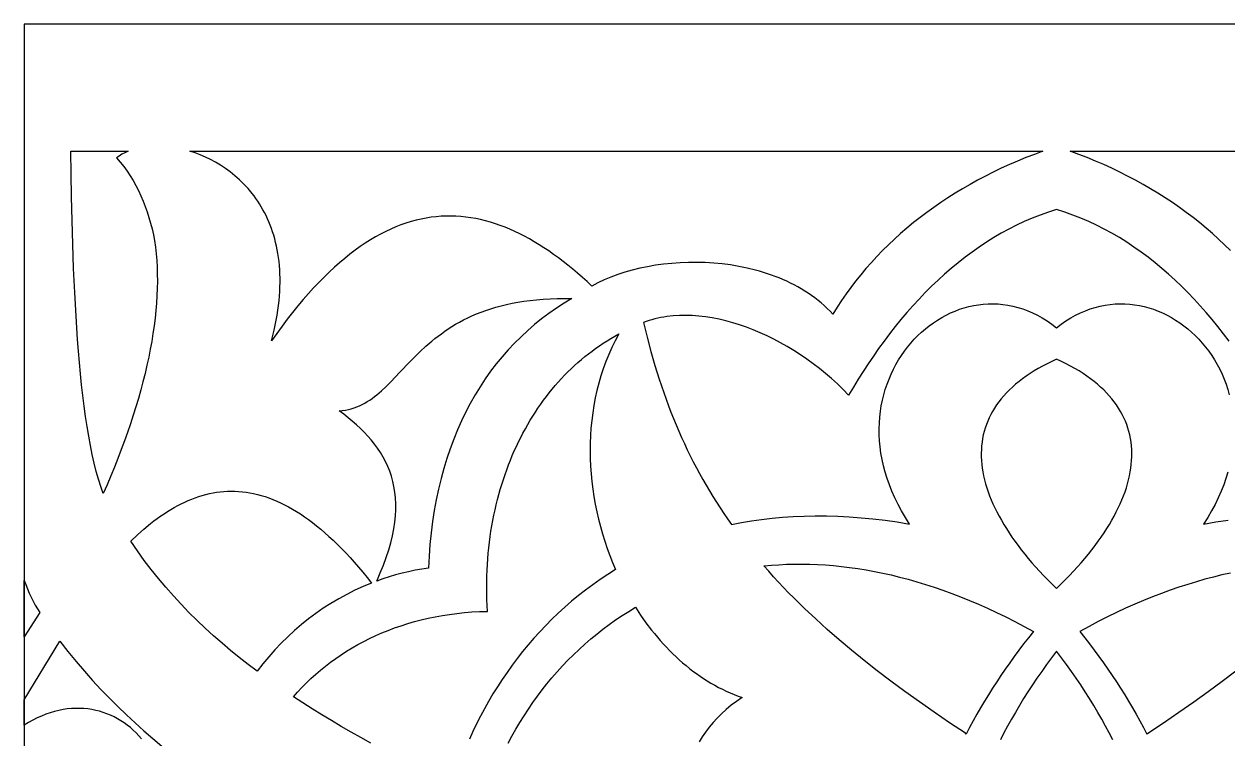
# Model space of a CAD drawing. Extents: x -53 to 63, y 97 to 137.
# Drawn here: x -53.04 to -23.91, y 119.49 to 136.79 of the extents above; entities that cross this region are included whole.
import ezdxf

# ---------------------------------------------------------------- set-up
doc = ezdxf.new("R2010")
doc.units = 0
doc.header["$MEASUREMENT"] = 0
doc.layers.get('0').update_dxf_attribs({"linetype": 'CONTINUOUS'})
doc.layers.add('LAYER_1', color=18, linetype='CONTINUOUS')

msp = doc.modelspace()

# ---------------------------------------------------------------- linework, layer by layer
msp.add_line((-53.042, 136.793), (-53.042, 96.793))
at = {"layer": 'LAYER_1'}
for points in [[(63.41, 136.793), (-31.258, 136.793), (-53.042, 136.793)], [(-23.853, 131.312), (-23.994, 131.452), (-24.14, 131.59), (-24.289, 131.725), (-24.442, 131.856), (-24.599, 131.986), (-24.758, 132.112), (-24.922, 132.235), (-25.088, 132.356), (-25.258, 132.473), (-25.431, 132.588), (-25.607, 132.699), (-25.786, 132.808), (-25.968, 132.913), (-26.153, 133.015), (-26.341, 133.114), (-26.531, 133.21), (-26.725, 133.302), (-26.921, 133.392), (-27.12, 133.477), (-27.321, 133.56), (-27.525, 133.639), (-27.731, 133.715), (-7.091, 133.715)], [(-23.887, 129.119), (-24.021, 129.296), (-24.158, 129.47), (-24.298, 129.641), (-24.44, 129.809), (-24.585, 129.974), (-24.733, 130.134), (-24.884, 130.292), (-25.038, 130.445), (-25.194, 130.594), (-25.353, 130.739), (-25.515, 130.88), (-25.679, 131.016), (-25.846, 131.147), (-26.016, 131.274), (-26.189, 131.395), (-26.364, 131.512), (-26.542, 131.623), (-26.723, 131.729), (-26.906, 131.829), (-27.092, 131.923), (-27.281, 132.012), (-27.472, 132.094), (-27.666, 132.17), (-27.862, 132.24), (-28.061, 132.303), (-28.26, 132.24), (-28.457, 132.17), (-28.651, 132.094), (-28.842, 132.012), (-29.03, 131.923), (-29.216, 131.829), (-29.4, 131.729), (-29.58, 131.623), (-29.758, 131.512), (-29.934, 131.395), (-30.106, 131.274), (-30.276, 131.147), (-30.443, 131.016), (-30.608, 130.88), (-30.77, 130.739), (-30.929, 130.594), (-31.085, 130.445), (-31.238, 130.292), (-31.389, 130.134), (-31.537, 129.974), (-31.682, 129.809), (-31.825, 129.641), (-31.964, 129.47), (-32.101, 129.296), (-32.235, 129.119), (-32.366, 128.939), (-32.494, 128.757), (-32.62, 128.572), (-32.742, 128.385), (-32.862, 128.195), (-32.978, 128.004), (-33.092, 127.811), (-33.226, 127.948), (-33.364, 128.081), (-33.506, 128.21), (-33.65, 128.335), (-33.799, 128.455), (-33.95, 128.571), (-34.103, 128.682), (-34.26, 128.789), (-34.418, 128.89), (-34.578, 128.987), (-34.74, 129.078), (-34.903, 129.164), (-35.067, 129.245), (-35.232, 129.32), (-35.398, 129.39), (-35.564, 129.453), (-35.73, 129.511), (-35.896, 129.562), (-36.062, 129.607), (-36.227, 129.646), (-36.39, 129.679), (-36.553, 129.705), (-36.714, 129.724), (-36.874, 129.736), (-37.031, 129.741), (-37.186, 129.739), (-37.339, 129.729), (-37.489, 129.713), (-37.563, 129.701), (-37.636, 129.688), (-37.708, 129.673), (-37.78, 129.656), (-37.85, 129.637), (-37.92, 129.616), (-37.988, 129.594), (-38.056, 129.569), (-37.969, 129.214), (-37.877, 128.868), (-37.779, 128.528), (-37.675, 128.196), (-37.566, 127.872), (-37.509, 127.712), (-37.45, 127.553), (-37.39, 127.397), (-37.328, 127.242), (-37.265, 127.088), (-37.2, 126.936), (-37.133, 126.785), (-37.065, 126.636), (-36.995, 126.489), (-36.923, 126.342), (-36.85, 126.197), (-36.775, 126.053), (-36.699, 125.911), (-36.62, 125.77), (-36.54, 125.63), (-36.458, 125.491), (-36.374, 125.353), (-36.289, 125.216), (-36.202, 125.081), (-36.112, 124.946), (-36.021, 124.813), (-35.928, 124.68), (-35.926, 124.68), (-35.687, 124.726), (-35.445, 124.766), (-35.198, 124.801), (-34.946, 124.831), (-34.691, 124.854), (-34.432, 124.871), (-34.169, 124.883), (-33.902, 124.888), (-33.63, 124.886), (-33.355, 124.879), (-33.075, 124.864), (-32.792, 124.843), (-32.504, 124.816), (-32.212, 124.781), (-31.917, 124.74), (-31.617, 124.691), (-31.718, 124.85), (-31.811, 125.009), (-31.896, 125.167), (-31.974, 125.325), (-32.043, 125.482), (-32.106, 125.639), (-32.161, 125.795), (-32.208, 125.949), (-32.249, 126.103), (-32.283, 126.255), (-32.31, 126.407), (-32.33, 126.556), (-32.344, 126.705), (-32.352, 126.851), (-32.353, 126.996), (-32.349, 127.139), (-32.338, 127.28), (-32.322, 127.419), (-32.301, 127.555), (-32.274, 127.689), (-32.242, 127.821), (-32.205, 127.95), (-32.162, 128.076), (-32.115, 128.2), (-32.064, 128.32), (-32.008, 128.438), (-31.947, 128.552), (-31.883, 128.663), (-31.814, 128.77), (-31.742, 128.874), (-31.666, 128.974), (-31.586, 129.07), (-31.503, 129.163), (-31.417, 129.251), (-31.327, 129.336), (-31.235, 129.416), (-31.14, 129.491), (-31.042, 129.562), (-30.941, 129.629), (-30.838, 129.691), (-30.734, 129.747), (-30.627, 129.799), (-30.518, 129.846), (-30.407, 129.888), (-30.295, 129.924), (-30.181, 129.955), (-30.066, 129.98), (-29.95, 129.999), (-29.833, 130.013), (-29.715, 130.02), (-29.596, 130.022), (-29.477, 130.018), (-29.358, 130.007), (-29.238, 129.989), (-29.118, 129.966), (-28.998, 129.935), (-28.879, 129.898), (-28.76, 129.854), (-28.641, 129.803), (-28.523, 129.745), (-28.406, 129.679), (-28.29, 129.606), (-28.175, 129.526), (-28.061, 129.438), (-27.948, 129.526), (-27.833, 129.606), (-27.716, 129.679), (-27.599, 129.745), (-27.481, 129.803), (-27.363, 129.854), (-27.244, 129.898), (-27.124, 129.935), (-27.004, 129.966), (-26.885, 129.989), (-26.765, 130.007), (-26.645, 130.018), (-26.526, 130.022), (-26.407, 130.02), (-26.29, 130.013), (-26.172, 129.999), (-26.056, 129.98), (-25.941, 129.955), (-25.828, 129.924), (-25.715, 129.888), (-25.605, 129.846), (-25.496, 129.799), (-25.389, 129.747), (-25.284, 129.691), (-25.181, 129.629), (-25.081, 129.562), (-24.983, 129.491), (-24.888, 129.416), (-24.795, 129.336), (-24.706, 129.251), (-24.619, 129.163), (-24.536, 129.07), (-24.456, 128.974), (-24.38, 128.874), (-24.308, 128.77), (-24.239, 128.663), (-24.175, 128.552), (-24.114, 128.438), (-24.058, 128.32), (-24.007, 128.2), (-23.96, 128.076), (-23.918, 127.95), (-23.881, 127.821)], [(-44.653, 119.385), (-44.893, 119.519), (-45.131, 119.655), (-45.368, 119.793), (-45.603, 119.932), (-45.836, 120.073), (-46.068, 120.216), (-46.297, 120.362), (-46.524, 120.51), (-46.423, 120.623), (-46.318, 120.734), (-46.211, 120.843), (-46.1, 120.949), (-45.986, 121.052), (-45.869, 121.152), (-45.749, 121.25), (-45.626, 121.344), (-45.5, 121.436), (-45.371, 121.524), (-45.239, 121.61), (-45.104, 121.692), (-44.966, 121.771), (-44.825, 121.847), (-44.681, 121.92), (-44.535, 121.989), (-44.385, 122.054), (-44.233, 122.116), (-44.079, 122.175), (-43.921, 122.229), (-43.761, 122.28), (-43.598, 122.327), (-43.433, 122.371), (-43.265, 122.41), (-43.095, 122.446), (-42.922, 122.477), (-42.746, 122.504), (-42.568, 122.527), (-42.388, 122.546), (-42.205, 122.561), (-42.02, 122.571), (-41.833, 122.577), (-41.84, 122.722), (-41.845, 122.866), (-41.848, 123.009), (-41.849, 123.151), (-41.848, 123.292), (-41.845, 123.432), (-41.839, 123.572), (-41.832, 123.71), (-41.822, 123.847), (-41.811, 123.983), (-41.797, 124.118), (-41.782, 124.252), (-41.764, 124.385), (-41.745, 124.517), (-41.723, 124.648), (-41.7, 124.778), (-41.675, 124.906), (-41.648, 125.033), (-41.619, 125.159), (-41.588, 125.284), (-41.555, 125.408), (-41.521, 125.53), (-41.484, 125.651), (-41.446, 125.771), (-41.406, 125.889), (-41.365, 126.006), (-41.321, 126.122), (-41.276, 126.236), (-41.23, 126.349), (-41.181, 126.461), (-41.131, 126.571), (-41.079, 126.68), (-41.026, 126.787), (-40.971, 126.893), (-40.914, 126.998), (-40.856, 127.1), (-40.796, 127.202), (-40.735, 127.301), (-40.672, 127.4), (-40.608, 127.496), (-40.542, 127.591), (-40.475, 127.685), (-40.406, 127.776), (-40.336, 127.866), (-40.264, 127.955), (-40.191, 128.042), (-40.116, 128.127), (-40.04, 128.21), (-39.963, 128.291), (-39.885, 128.371), (-39.805, 128.449), (-39.723, 128.525), (-39.641, 128.6), (-39.557, 128.672), (-39.472, 128.743), (-39.386, 128.812), (-39.298, 128.879), (-39.209, 128.944), (-39.12, 129.007), (-39.028, 129.068), (-38.936, 129.127), (-38.843, 129.184), (-38.748, 129.239), (-38.653, 129.292), (-38.74, 129.129), (-38.821, 128.963), (-38.896, 128.794), (-38.965, 128.623), (-39.028, 128.451), (-39.085, 128.276), (-39.136, 128.1), (-39.182, 127.922), (-39.222, 127.742), (-39.256, 127.562), (-39.285, 127.38), (-39.308, 127.197), (-39.326, 127.014), (-39.338, 126.83), (-39.345, 126.645), (-39.347, 126.46), (-39.344, 126.275), (-39.336, 126.09), (-39.323, 125.905), (-39.305, 125.721), (-39.282, 125.536), (-39.255, 125.353), (-39.222, 125.17), (-39.185, 124.988), (-39.144, 124.808), (-39.098, 124.628), (-39.047, 124.45), (-38.992, 124.274), (-38.933, 124.099), (-38.87, 123.926), (-38.803, 123.756), (-38.731, 123.587), (-38.731, 123.586), (-38.731, 123.586), (-38.919, 123.468), (-39.102, 123.346), (-39.282, 123.22), (-39.457, 123.091), (-39.628, 122.957), (-39.795, 122.82), (-39.957, 122.679), (-40.116, 122.534), (-40.27, 122.387), (-40.42, 122.236), (-40.566, 122.082), (-40.708, 121.925), (-40.846, 121.765), (-40.98, 121.602), (-41.11, 121.437), (-41.235, 121.27), (-41.357, 121.1), (-41.474, 120.927), (-41.587, 120.753), (-41.697, 120.576), (-41.802, 120.398), (-41.903, 120.218), (-42, 120.036), (-42.093, 119.853), (-42.182, 119.668), (-42.266, 119.482)], [(-23.914, 125.949), (-23.962, 125.795), (-24.017, 125.639), (-24.079, 125.482), (-24.149, 125.325), (-24.226, 125.167), (-24.311, 125.009), (-24.404, 124.85), (-24.506, 124.691), (-24.206, 124.74), (-23.91, 124.781)], [(-23.855, 123.503), (-24.059, 123.457), (-24.264, 123.407), (-24.471, 123.353), (-24.679, 123.294), (-24.888, 123.23), (-25.099, 123.162), (-25.311, 123.089), (-25.524, 123.011), (-25.738, 122.928), (-25.954, 122.841), (-26.171, 122.748), (-26.39, 122.651), (-26.609, 122.549), (-26.83, 122.442), (-27.052, 122.329), (-27.275, 122.212), (-27.499, 122.089), (-27.381, 121.939), (-27.264, 121.789), (-27.15, 121.637), (-27.038, 121.485), (-26.928, 121.333), (-26.82, 121.179), (-26.715, 121.026), (-26.612, 120.871), (-26.511, 120.716), (-26.413, 120.559), (-26.317, 120.403), (-26.224, 120.245), (-26.133, 120.087), (-26.045, 119.928), (-25.959, 119.768), (-25.876, 119.607), (-25.874, 119.607), (-25.856, 119.625), (-25.474, 119.881), (-25.102, 120.135), (-24.742, 120.388), (-24.392, 120.639), (-24.053, 120.89), (-23.725, 121.14)], [(-41.329, 119.386), (-41.238, 119.556), (-41.144, 119.723), (-41.046, 119.889), (-40.945, 120.051), (-40.841, 120.212), (-40.733, 120.369), (-40.622, 120.524), (-40.507, 120.676), (-40.39, 120.825), (-40.269, 120.971), (-40.144, 121.115), (-40.017, 121.255), (-39.886, 121.392), (-39.752, 121.526), (-39.615, 121.657), (-39.475, 121.784), (-39.332, 121.908), (-39.186, 122.028), (-39.037, 122.145), (-38.885, 122.258), (-38.73, 122.368), (-38.572, 122.474), (-38.411, 122.576), (-38.247, 122.674), (-38.248, 122.674), (-38.124, 122.485), (-37.995, 122.301), (-37.86, 122.123), (-37.791, 122.037), (-37.72, 121.952), (-37.648, 121.868), (-37.574, 121.786), (-37.5, 121.706), (-37.424, 121.628), (-37.347, 121.551), (-37.268, 121.477), (-37.189, 121.404), (-37.108, 121.333), (-37.026, 121.264), (-36.943, 121.197), (-36.859, 121.132), (-36.774, 121.069), (-36.687, 121.008), (-36.6, 120.95), (-36.511, 120.893), (-36.422, 120.839), (-36.331, 120.787), (-36.239, 120.737), (-36.147, 120.69), (-36.053, 120.645), (-35.959, 120.602), (-35.863, 120.562), (-35.767, 120.525), (-35.67, 120.49), (-35.804, 120.398), (-35.932, 120.302), (-36.052, 120.202), (-36.166, 120.099), (-36.273, 119.992), (-36.373, 119.882), (-36.466, 119.769), (-36.553, 119.654), (-36.633, 119.535), (-36.707, 119.414)], [(-50.203, 119.488), (-50.266, 119.561), (-50.332, 119.632), (-50.4, 119.698), (-50.471, 119.761), (-50.545, 119.821), (-50.621, 119.877), (-50.7, 119.929), (-50.781, 119.977), (-50.864, 120.021), (-50.949, 120.062), (-51.037, 120.098), (-51.126, 120.13), (-51.217, 120.157), (-51.309, 120.18), (-51.403, 120.199), (-51.499, 120.213), (-51.596, 120.223), (-51.694, 120.228), (-51.794, 120.228), (-51.894, 120.223), (-51.996, 120.213), (-52.098, 120.198), (-52.201, 120.177), (-52.305, 120.152), (-52.409, 120.121), (-52.514, 120.085), (-52.619, 120.043), (-52.725, 119.996), (-52.831, 119.943), (-52.936, 119.884), (-53.042, 119.819), (-53.042, 120.436), (-52.178, 121.852), (-51.981, 121.603), (-51.782, 121.363), (-51.584, 121.131), (-51.384, 120.906), (-51.182, 120.688), (-50.979, 120.477), (-50.774, 120.271), (-50.567, 120.07), (-50.356, 119.874), (-50.143, 119.683), (-49.927, 119.495), (-49.706, 119.31)], [(-26.701, 119.465), (-26.787, 119.632), (-26.877, 119.799), (-26.969, 119.966), (-27.065, 120.132), (-27.163, 120.299), (-27.265, 120.464), (-27.369, 120.63), (-27.477, 120.795), (-27.588, 120.959), (-27.701, 121.124), (-27.818, 121.288), (-27.938, 121.451), (-28.061, 121.614), (-28.184, 121.451), (-28.304, 121.288), (-28.421, 121.124), (-28.535, 120.959), (-28.646, 120.795), (-28.753, 120.63), (-28.858, 120.464), (-28.959, 120.299), (-29.058, 120.132), (-29.153, 119.966), (-29.245, 119.799), (-29.335, 119.632), (-29.421, 119.465)]]:
    msp.add_lwpolyline(points, dxfattribs=at)
for points in [[(-51.912, 133.715), (-50.527, 133.715), (-50.604, 133.68), (-50.676, 133.642), (-50.743, 133.599), (-50.804, 133.552), (-50.715, 133.449), (-50.631, 133.342), (-50.551, 133.233), (-50.476, 133.119), (-50.405, 133.003), (-50.338, 132.884), (-50.275, 132.762), (-50.216, 132.637), (-50.162, 132.51), (-50.111, 132.38), (-50.064, 132.247), (-50.021, 132.112), (-49.982, 131.975), (-49.946, 131.836), (-49.914, 131.695), (-49.886, 131.552), (-49.864, 131.395), (-49.846, 131.235), (-49.833, 131.073), (-49.823, 130.907), (-49.818, 130.739), (-49.817, 130.568), (-49.82, 130.395), (-49.828, 130.219), (-49.839, 130.04), (-49.854, 129.859), (-49.873, 129.676), (-49.896, 129.491), (-49.923, 129.303), (-49.954, 129.113), (-49.989, 128.922), (-50.027, 128.728), (-50.069, 128.533), (-50.115, 128.335), (-50.165, 128.136), (-50.218, 127.936), (-50.275, 127.733), (-50.335, 127.53), (-50.399, 127.324), (-50.467, 127.118), (-50.538, 126.91), (-50.612, 126.701), (-50.69, 126.491), (-50.771, 126.28), (-50.855, 126.068), (-50.943, 125.855), (-51.034, 125.641), (-51.128, 125.426), (-51.187, 125.595), (-51.243, 125.774), (-51.295, 125.964), (-51.345, 126.164), (-51.392, 126.374), (-51.436, 126.592), (-51.477, 126.819), (-51.516, 127.054), (-51.553, 127.296), (-51.587, 127.545), (-51.619, 127.8), (-51.649, 128.061), (-51.676, 128.328), (-51.702, 128.599), (-51.725, 128.874), (-51.747, 129.154), (-51.785, 129.721), (-51.817, 130.298), (-51.843, 130.88), (-51.864, 131.462), (-51.881, 132.04), (-51.894, 132.612), (-51.904, 133.171)], [(-49.032, 133.715), (-28.392, 133.715), (-28.598, 133.639), (-28.802, 133.56), (-29.003, 133.477), (-29.202, 133.392), (-29.398, 133.302), (-29.591, 133.21), (-29.782, 133.114), (-29.97, 133.015), (-30.155, 132.913), (-30.337, 132.808), (-30.516, 132.699), (-30.692, 132.588), (-30.865, 132.473), (-31.034, 132.356), (-31.201, 132.235), (-31.364, 132.112), (-31.524, 131.986), (-31.68, 131.856), (-31.833, 131.725), (-31.982, 131.59), (-32.128, 131.452), (-32.27, 131.312), (-32.408, 131.17), (-32.542, 131.024), (-32.673, 130.876), (-32.799, 130.726), (-32.922, 130.573), (-33.04, 130.417), (-33.155, 130.259), (-33.265, 130.099), (-33.371, 129.937), (-33.472, 129.772), (-33.54, 129.843), (-33.61, 129.911), (-33.682, 129.978), (-33.756, 130.042), (-33.832, 130.104), (-33.91, 130.164), (-33.99, 130.222), (-34.071, 130.278), (-34.154, 130.331), (-34.238, 130.382), (-34.324, 130.431), (-34.411, 130.479), (-34.5, 130.524), (-34.59, 130.567), (-34.681, 130.608), (-34.773, 130.647), (-34.867, 130.683), (-34.961, 130.718), (-35.056, 130.751), (-35.153, 130.782), (-35.25, 130.811), (-35.348, 130.838), (-35.546, 130.887), (-35.746, 130.928), (-35.948, 130.962), (-36.152, 130.988), (-36.356, 131.007), (-36.56, 131.019), (-36.765, 131.025), (-36.968, 131.023), (-37.17, 131.015), (-37.37, 131.001), (-37.568, 130.98), (-37.763, 130.953), (-37.955, 130.92), (-38.143, 130.881), (-38.326, 130.836), (-38.504, 130.785), (-38.677, 130.729), (-38.844, 130.668), (-39.005, 130.601), (-39.158, 130.528), (-39.232, 130.491), (-39.304, 130.451), (-39.42, 130.558), (-39.535, 130.662), (-39.651, 130.763), (-39.767, 130.861), (-39.883, 130.955), (-39.999, 131.047), (-40.115, 131.135), (-40.232, 131.219), (-40.348, 131.301), (-40.465, 131.379), (-40.582, 131.453), (-40.699, 131.524), (-40.816, 131.592), (-40.933, 131.656), (-41.051, 131.716), (-41.168, 131.772), (-41.286, 131.825), (-41.404, 131.874), (-41.522, 131.919), (-41.64, 131.96), (-41.759, 131.997), (-41.878, 132.031), (-41.996, 132.06), (-42.115, 132.085), (-42.235, 132.105), (-42.354, 132.122), (-42.474, 132.134), (-42.593, 132.142), (-42.713, 132.146), (-42.833, 132.145), (-42.954, 132.14), (-43.074, 132.13), (-43.195, 132.115), (-43.316, 132.096), (-43.437, 132.073), (-43.559, 132.044), (-43.68, 132.011), (-43.802, 131.973), (-43.924, 131.93), (-44.047, 131.882), (-44.169, 131.83), (-44.292, 131.772), (-44.415, 131.709), (-44.538, 131.641), (-44.662, 131.568), (-44.786, 131.489), (-44.91, 131.405), (-45.034, 131.316), (-45.158, 131.222), (-45.283, 131.122), (-45.408, 131.017), (-45.533, 130.906), (-45.659, 130.789), (-45.785, 130.667), (-45.911, 130.54), (-46.037, 130.406), (-46.164, 130.267), (-46.291, 130.122), (-46.418, 129.97), (-46.545, 129.813), (-46.673, 129.651), (-46.801, 129.482), (-46.929, 129.306), (-47.058, 129.125), (-47.025, 129.253), (-46.994, 129.38), (-46.967, 129.504), (-46.943, 129.626), (-46.921, 129.747), (-46.903, 129.865), (-46.887, 129.982), (-46.874, 130.097), (-46.864, 130.209), (-46.856, 130.32), (-46.851, 130.43), (-46.849, 130.537), (-46.849, 130.642), (-46.852, 130.746), (-46.857, 130.847), (-46.864, 130.947), (-46.874, 131.045), (-46.886, 131.141), (-46.9, 131.236), (-46.916, 131.328), (-46.935, 131.419), (-46.955, 131.508), (-46.978, 131.595), (-47.002, 131.681), (-47.029, 131.764), (-47.057, 131.846), (-47.087, 131.926), (-47.119, 132.005), (-47.152, 132.081), (-47.188, 132.156), (-47.225, 132.229), (-47.263, 132.3), (-47.303, 132.37), (-47.345, 132.438), (-47.388, 132.504), (-47.432, 132.569), (-47.478, 132.632), (-47.525, 132.693), (-47.622, 132.81), (-47.724, 132.921), (-47.83, 133.025), (-47.94, 133.122), (-48.053, 133.213), (-48.169, 133.298), (-48.288, 133.376), (-48.409, 133.448), (-48.532, 133.514), (-48.656, 133.573), (-48.781, 133.626), (-48.906, 133.674)], [(-44.51, 123.309), (-44.423, 123.506), (-44.346, 123.698), (-44.279, 123.883), (-44.22, 124.063), (-44.171, 124.238), (-44.13, 124.408), (-44.098, 124.573), (-44.074, 124.732), (-44.058, 124.887), (-44.05, 125.037), (-44.05, 125.183), (-44.057, 125.325), (-44.071, 125.462), (-44.093, 125.595), (-44.121, 125.723), (-44.155, 125.848), (-44.196, 125.97), (-44.243, 126.087), (-44.296, 126.202), (-44.355, 126.312), (-44.419, 126.42), (-44.488, 126.525), (-44.562, 126.626), (-44.641, 126.725), (-44.724, 126.821), (-44.812, 126.914), (-44.904, 127.005), (-45, 127.094), (-45.1, 127.18), (-45.203, 127.265), (-45.309, 127.347), (-45.418, 127.428), (-45.342, 127.436), (-45.267, 127.447), (-45.195, 127.462), (-45.125, 127.48), (-45.057, 127.501), (-44.99, 127.526), (-44.925, 127.553), (-44.862, 127.584), (-44.799, 127.617), (-44.739, 127.653), (-44.679, 127.691), (-44.62, 127.732), (-44.562, 127.775), (-44.505, 127.82), (-44.393, 127.917), (-44.282, 128.021), (-44.171, 128.13), (-43.947, 128.365), (-43.712, 128.613), (-43.588, 128.739), (-43.459, 128.866), (-43.323, 128.992), (-43.179, 129.117), (-43.104, 129.178), (-43.026, 129.239), (-42.946, 129.298), (-42.864, 129.357), (-42.779, 129.415), (-42.691, 129.471), (-42.6, 129.526), (-42.506, 129.579), (-42.409, 129.631), (-42.309, 129.681), (-42.205, 129.73), (-42.097, 129.776), (-41.986, 129.82), (-41.871, 129.862), (-41.752, 129.901), (-41.629, 129.939), (-41.502, 129.973), (-41.37, 130.005), (-41.234, 130.034), (-41.094, 130.06), (-40.949, 130.083), (-40.798, 130.103), (-40.643, 130.119), (-40.483, 130.132), (-40.317, 130.141), (-40.147, 130.147), (-39.97, 130.149), (-39.788, 130.147), (-39.978, 130.034), (-40.163, 129.914), (-40.343, 129.789), (-40.519, 129.657), (-40.69, 129.519), (-40.857, 129.375), (-41.019, 129.225), (-41.176, 129.07), (-41.328, 128.908), (-41.475, 128.74), (-41.617, 128.566), (-41.753, 128.387), (-41.884, 128.202), (-42.01, 128.011), (-42.131, 127.814), (-42.246, 127.611), (-42.355, 127.403), (-42.459, 127.189), (-42.556, 126.97), (-42.648, 126.745), (-42.734, 126.514), (-42.814, 126.278), (-42.887, 126.037), (-42.954, 125.79), (-43.015, 125.538), (-43.07, 125.28), (-43.117, 125.017), (-43.159, 124.749), (-43.193, 124.475), (-43.221, 124.197), (-43.242, 123.913), (-43.256, 123.624), (-43.418, 123.599), (-43.579, 123.57), (-43.739, 123.536), (-43.896, 123.499), (-44.052, 123.458), (-44.207, 123.412), (-44.359, 123.363)], [(-28.061, 123.126), (-27.954, 123.232), (-27.85, 123.337), (-27.749, 123.442), (-27.651, 123.546), (-27.556, 123.651), (-27.464, 123.755), (-27.376, 123.859), (-27.291, 123.963), (-27.209, 124.067), (-27.13, 124.17), (-27.054, 124.273), (-26.982, 124.375), (-26.913, 124.477), (-26.847, 124.579), (-26.784, 124.68), (-26.725, 124.781), (-26.669, 124.882), (-26.617, 124.982), (-26.568, 125.081), (-26.522, 125.18), (-26.479, 125.278), (-26.44, 125.376), (-26.405, 125.473), (-26.372, 125.57), (-26.344, 125.666), (-26.318, 125.761), (-26.297, 125.856), (-26.278, 125.95), (-26.263, 126.043), (-26.252, 126.135), (-26.244, 126.227), (-26.24, 126.318), (-26.239, 126.408), (-26.242, 126.497), (-26.249, 126.586), (-26.259, 126.673), (-26.272, 126.76), (-26.29, 126.846), (-26.311, 126.93), (-26.335, 127.014), (-26.363, 127.097), (-26.395, 127.179), (-26.431, 127.26), (-26.47, 127.34), (-26.514, 127.418), (-26.56, 127.496), (-26.611, 127.572), (-26.665, 127.648), (-26.724, 127.722), (-26.786, 127.795), (-26.851, 127.867), (-26.921, 127.937), (-26.995, 128.007), (-27.072, 128.075), (-27.153, 128.142), (-27.238, 128.207), (-27.327, 128.271), (-27.42, 128.334), (-27.517, 128.396), (-27.618, 128.456), (-27.723, 128.515), (-27.832, 128.572), (-27.944, 128.628), (-28.061, 128.682), (-28.178, 128.628), (-28.291, 128.572), (-28.4, 128.515), (-28.505, 128.456), (-28.605, 128.396), (-28.702, 128.334), (-28.795, 128.271), (-28.884, 128.207), (-28.969, 128.142), (-29.051, 128.075), (-29.128, 128.007), (-29.201, 127.937), (-29.271, 127.867), (-29.337, 127.795), (-29.399, 127.722), (-29.457, 127.648), (-29.512, 127.572), (-29.562, 127.496), (-29.609, 127.418), (-29.652, 127.34), (-29.692, 127.26), (-29.727, 127.179), (-29.759, 127.097), (-29.787, 127.014), (-29.812, 126.93), (-29.833, 126.846), (-29.85, 126.76), (-29.864, 126.673), (-29.874, 126.586), (-29.88, 126.497), (-29.883, 126.408), (-29.883, 126.318), (-29.878, 126.227), (-29.87, 126.135), (-29.859, 126.043), (-29.844, 125.95), (-29.826, 125.856), (-29.804, 125.761), (-29.779, 125.666), (-29.75, 125.57), (-29.718, 125.473), (-29.682, 125.376), (-29.643, 125.278), (-29.601, 125.18), (-29.555, 125.081), (-29.506, 124.982), (-29.453, 124.882), (-29.397, 124.781), (-29.338, 124.68), (-29.276, 124.579), (-29.21, 124.477), (-29.141, 124.375), (-29.068, 124.273), (-28.993, 124.17), (-28.914, 124.067), (-28.832, 123.963), (-28.747, 123.859), (-28.658, 123.755), (-28.567, 123.651), (-28.472, 123.546), (-28.374, 123.442), (-28.273, 123.337), (-28.169, 123.232)], [(-47.402, 121.126), (-47.619, 121.291), (-47.834, 121.459), (-48.045, 121.631), (-48.253, 121.807), (-48.458, 121.987), (-48.659, 122.171), (-48.857, 122.359), (-49.052, 122.552), (-49.242, 122.749), (-49.429, 122.951), (-49.611, 123.158), (-49.789, 123.371), (-49.964, 123.588), (-50.133, 123.811), (-50.298, 124.04), (-50.459, 124.275), (-50.301, 124.426), (-50.141, 124.569), (-49.98, 124.703), (-49.9, 124.766), (-49.818, 124.827), (-49.737, 124.885), (-49.655, 124.941), (-49.573, 124.995), (-49.49, 125.046), (-49.407, 125.094), (-49.324, 125.14), (-49.24, 125.183), (-49.156, 125.223), (-49.072, 125.261), (-48.987, 125.295), (-48.902, 125.328), (-48.817, 125.357), (-48.731, 125.383), (-48.645, 125.406), (-48.558, 125.427), (-48.471, 125.444), (-48.384, 125.459), (-48.296, 125.47), (-48.208, 125.478), (-48.12, 125.483), (-48.031, 125.485), (-47.941, 125.484), (-47.851, 125.479), (-47.761, 125.471), (-47.671, 125.46), (-47.58, 125.446), (-47.488, 125.428), (-47.396, 125.406), (-47.304, 125.381), (-47.211, 125.353), (-47.118, 125.321), (-47.024, 125.286), (-46.93, 125.247), (-46.836, 125.204), (-46.741, 125.157), (-46.645, 125.107), (-46.549, 125.053), (-46.453, 124.995), (-46.356, 124.934), (-46.259, 124.868), (-46.161, 124.799), (-46.063, 124.725), (-45.964, 124.648), (-45.865, 124.567), (-45.765, 124.481), (-45.665, 124.392), (-45.564, 124.298), (-45.463, 124.2), (-45.361, 124.098), (-45.259, 123.992), (-45.156, 123.881), (-45.053, 123.766), (-44.949, 123.647), (-44.845, 123.523), (-44.74, 123.395), (-44.634, 123.262), (-44.737, 123.221), (-44.839, 123.178), (-45.039, 123.086), (-45.236, 122.988), (-45.429, 122.882), (-45.618, 122.77), (-45.803, 122.651), (-45.984, 122.526), (-46.161, 122.394), (-46.333, 122.256), (-46.5, 122.112), (-46.663, 121.962), (-46.821, 121.806), (-46.974, 121.644), (-47.122, 121.477), (-47.265, 121.304)], [(-30.247, 119.607), (-30.248, 119.607), (-30.266, 119.625), (-30.649, 119.881), (-31.02, 120.135), (-31.381, 120.388), (-31.73, 120.639), (-32.069, 120.89), (-32.398, 121.14), (-32.716, 121.389), (-33.024, 121.639), (-33.322, 121.889), (-33.61, 122.14), (-33.888, 122.392), (-34.157, 122.646), (-34.417, 122.9), (-34.543, 123.028), (-34.667, 123.157), (-34.789, 123.286), (-34.908, 123.416), (-35.025, 123.547), (-35.14, 123.678), (-35.14, 123.677), (-35.14, 123.677), (-34.96, 123.693), (-34.778, 123.706), (-34.595, 123.715), (-34.41, 123.72), (-34.223, 123.721), (-34.034, 123.718), (-33.844, 123.71), (-33.652, 123.699), (-33.459, 123.684), (-33.264, 123.664), (-33.068, 123.641), (-32.87, 123.613), (-32.671, 123.581), (-32.47, 123.544), (-32.267, 123.503), (-32.064, 123.457), (-31.859, 123.407), (-31.652, 123.353), (-31.444, 123.294), (-31.235, 123.23), (-31.024, 123.162), (-30.812, 123.089), (-30.599, 123.011), (-30.384, 122.928), (-30.168, 122.841), (-29.951, 122.748), (-29.733, 122.651), (-29.513, 122.549), (-29.292, 122.442), (-29.071, 122.329), (-28.848, 122.212), (-28.623, 122.089), (-28.742, 121.939), (-28.858, 121.789), (-28.973, 121.637), (-29.085, 121.485), (-29.195, 121.333), (-29.302, 121.179), (-29.407, 121.026), (-29.51, 120.871), (-29.611, 120.716), (-29.709, 120.559), (-29.805, 120.403), (-29.899, 120.245), (-29.989, 120.087), (-30.078, 119.928), (-30.164, 119.768)], [(-53.042, 121.957), (-53.042, 123.327), (-53.001, 123.223), (-52.959, 123.12), (-52.915, 123.019), (-52.869, 122.92), (-52.821, 122.823), (-52.77, 122.729), (-52.717, 122.637), (-52.661, 122.548)]]:
    msp.add_lwpolyline(points, close=True, dxfattribs=at)

doc.saveas('drawing.dxf')
